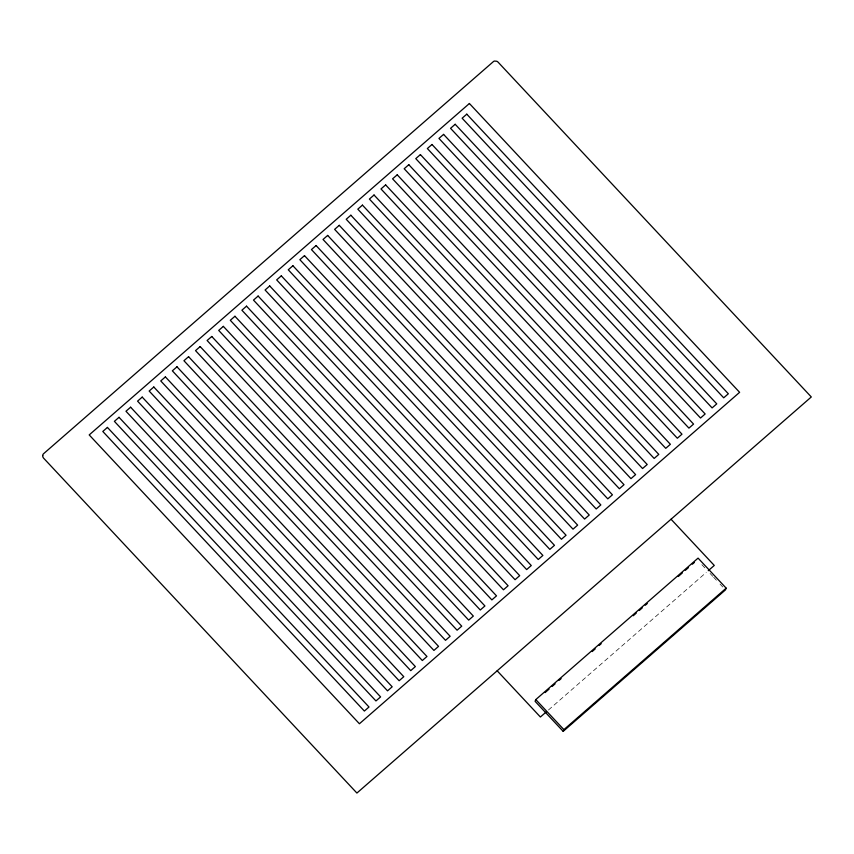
<?xml version="1.0" encoding="UTF-8"?>
<svg xmlns="http://www.w3.org/2000/svg" width="854" height="854" viewBox="0 0 854 854"><rect width="100%" height="100%" fill="white"/><g stroke="black" fill="none" stroke-linecap="round" stroke-linejoin="round"><path stroke-width="0.64" stroke-dasharray="4.27 3.2" d="M548.439 710.005L706.237 572.458M701.892 564.697L705.521 568.572M710.048 573.418L712.77 576.333M713.677 577.293L716.399 580.208M720.018 584.083L722.74 586.986"/><path stroke-width="1.28" d="M535.789 699.586L535.074 701.315L563.181 731.355L725.462 589.89L726.178 588.16L698.07 558.121L535.789 699.586L563.896 729.626L563.181 731.355M545.098 692.583L549.101 689.093M552.111 686.477L555.111 683.851M559.114 680.36L561.121 678.61M592.174 651.549L595.185 648.923M599.188 645.432L601.195 643.681M633.252 615.745L636.251 613.119M639.262 610.503L642.261 607.888M645.272 605.262L647.268 603.522M678.322 576.45L682.335 572.949M685.335 570.333L688.345 567.718M692.348 564.216L694.355 562.476M546.432 711.756L540.401 717.008L497.167 670.796M708.244 570.696L714.275 565.444L671.041 519.232M563.896 729.626L726.178 588.16M42.711 455.545L42.892 456.901A4.056 3.875 22.4 0 0 43.767 458.331L356.908 793.056L811.3 396.961L498.16 62.235A4.056 3.875 22.4 0 0 496.761 61.253L494.402 61.061A2.85 2.722 22.4 0 0 493.366 61.627L43.618 453.677A2.85 2.722 22.4 0 0 42.935 454.606L42.711 455.545M469.401 103.494L89.2 434.921L359.417 723.754L739.617 392.328L469.401 103.494M107.433 427.416L102.8 431.462L364.37 711.051L369.003 707.005L107.433 427.416M119.026 417.307L114.393 421.353L375.952 700.942L380.596 696.907L119.026 417.307M130.619 407.209L125.976 411.244L387.545 690.843L392.189 686.797L130.619 407.209M142.212 397.099L137.569 401.145L399.138 680.734L403.782 676.699L142.212 397.099M153.805 387.001L149.162 391.036L410.731 670.636L415.364 666.59L153.805 387.001M165.388 376.892L160.755 380.937L422.324 660.526L426.957 656.491L165.388 376.892M176.981 366.793L172.348 370.828L433.917 650.428L438.55 646.382L176.981 366.793M188.574 356.684L183.941 360.73L445.51 640.319L450.143 636.273L188.574 356.684M200.167 346.575L195.534 350.62L457.093 630.209L461.736 626.174L200.167 346.575M211.76 336.476L207.116 340.511L468.686 620.111L473.329 616.065L211.76 336.476M223.353 326.367L218.709 330.413L480.279 610.002L484.923 605.966L223.353 326.367M234.946 316.268L230.302 320.303L491.872 599.903L496.505 595.857L234.946 316.268M246.528 306.159L241.895 310.205L503.465 589.794L508.098 585.759L246.528 306.159M258.121 296.06L253.489 300.096L515.058 579.695L519.691 575.649L258.121 296.06M269.715 285.951L265.082 289.997L526.651 569.586L531.284 565.54L269.715 285.951M281.308 275.842L276.675 279.888L538.244 559.487L542.877 555.442L281.308 275.842M292.901 265.743L288.268 269.789L549.827 549.378L554.47 545.332L292.901 265.743M304.494 255.634L299.85 259.68L561.42 539.269L566.063 535.234L304.494 255.634M316.087 245.536L311.443 249.571L573.013 529.17L577.646 525.125L316.087 245.536M327.669 235.426L323.036 239.472L584.606 519.061L589.239 515.026L327.669 235.426M339.262 225.328L334.629 229.363L596.199 508.963L600.832 504.917L339.262 225.328M350.855 215.219L346.222 219.264L607.792 498.853L612.425 494.818L350.855 215.219M362.448 205.12L357.815 209.155L619.385 488.755L624.018 484.709L362.448 205.12M374.041 195.011L369.408 199.057L630.967 478.646L635.611 474.6L374.041 195.011M385.634 184.902L380.991 188.947L642.56 468.536L647.204 464.501L385.634 184.902M397.227 174.803L392.584 178.838L654.153 458.438L658.786 454.392L397.227 174.803M408.81 164.694L404.177 168.74L665.746 448.329L670.379 444.293L408.81 164.694M420.403 154.595L415.77 158.63L677.339 438.23L681.972 434.184L420.403 154.595M431.996 144.486L427.363 148.532L688.932 428.121L693.565 424.086L431.996 144.486M443.589 134.388L438.956 138.423L700.526 418.022L705.158 413.976L443.589 134.388M455.182 124.278L450.549 128.324L712.108 407.913L716.752 403.867L455.182 124.278M466.775 114.169L462.131 118.215L723.701 397.815L728.345 393.769L466.775 114.169"/></g></svg>
